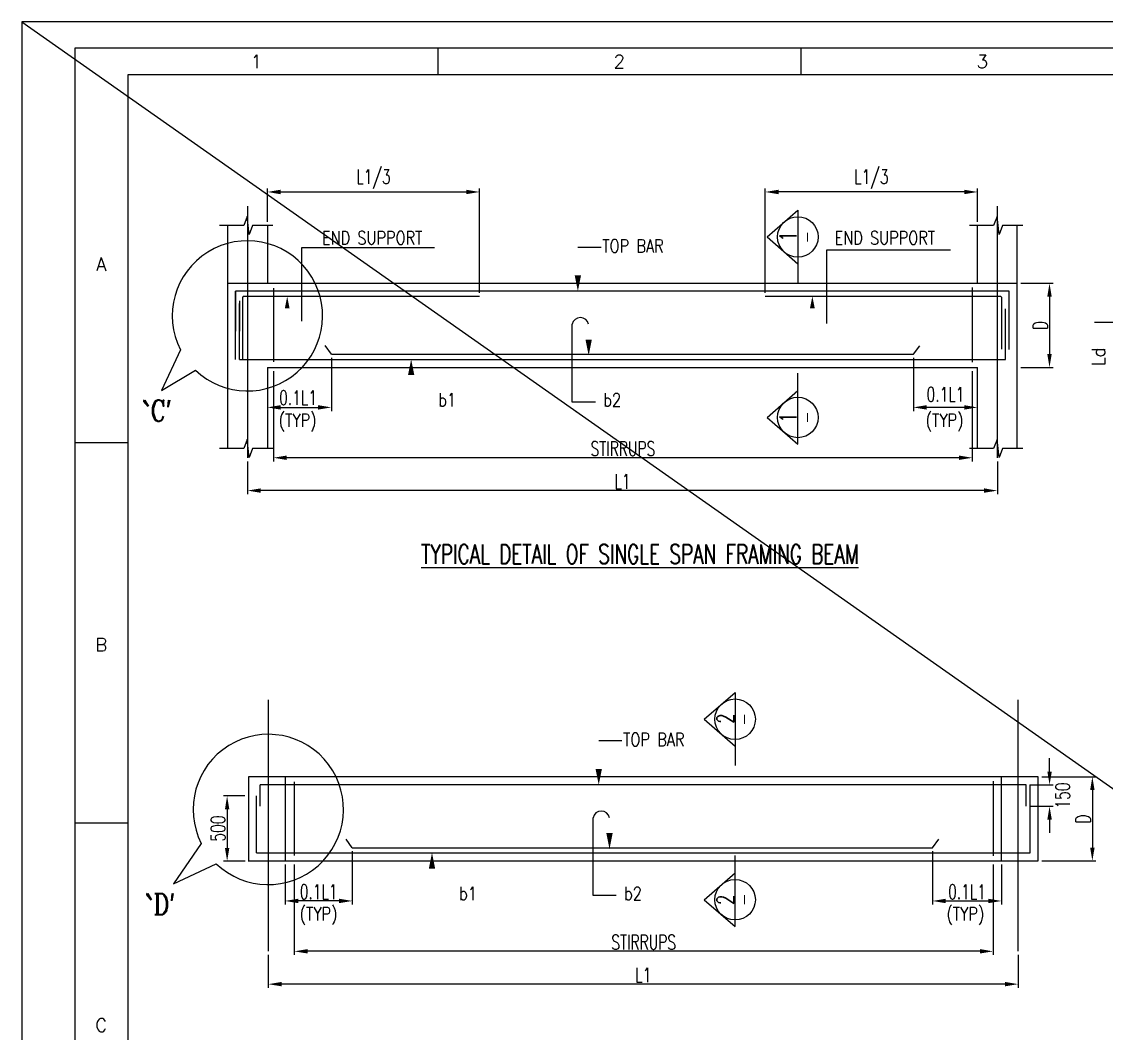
# Model space of a CAD drawing. Extents: x 489124 to 794428, y -356295 to -29813.
# Drawn here: x 615653 to 638138, y -50800 to -29813 of the extents above; entities that cross this region are included whole.
import ezdxf
from ezdxf.enums import TextEntityAlignment as Align
from ezdxf.lldxf.tags import DXFTag

# ---------------------------------------------------------------- set-up
doc = ezdxf.new("R2010")
doc.units = 0
doc.header["$LTSCALE"] = 500
doc.header["$MEASUREMENT"] = 0
doc.layers.get('DEFPOINTS').update_dxf_attribs({"color": 4})
for name, color, linetype in [('07', 5, 'Continuous'), ('08', 4, 'Continuous'), ('09', 6, 'Continuous'), ('BRAKE LINE', 8, 'Continuous'), ('CEN', 8, 'CENTER'), ('COL', 1, 'Continuous'), ('DIM', 5, 'Continuous'), ('LINK', 2, 'Continuous'), ('PNA', 10, 'Continuous'), ('REINFORCEMENT', 6, 'Continuous'), ('SEC-LINE', 2, 'Continuous'), ('ST', 6, 'Continuous'), ('STIRRUPS', 2, 'Continuous'), ('TXT', 4, 'Continuous')]:
    doc.layers.add(name, color=color, linetype=linetype)
for name, color, linetype, lineweight in [('GRID TEXT', 6, 'Continuous', 15), ('HEADING-TXT', 1, 'Continuous', 25), ('SECT-TXT', 6, 'Continuous', 20)]:
    doc.layers.add(name, color=color, linetype=linetype, lineweight=lineweight)
doc.styles.add('ROMANC', font='romanc.shx', dxfattribs={"width": 0.8, "height": 250})
doc.styles.add('ROMANS', font='r.shx', dxfattribs={"width": 0.7, "bigfont": 'bigfont.shx'})
doc.styles.add('ROMENT', font='r.shx', dxfattribs={"bigfont": 'bigfont.shx'})
tags = doc.linetypes.add('CENTER', pattern=[2, 1.25, -0.25, 0.25, -0.25]).pattern_tags.tags
tags[10:11] = [DXFTag(74, 4), DXFTag(75, 0), DXFTag(340, '0'), DXFTag(46, 1.0), DXFTag(50, 0.0), DXFTag(44, 0.0), DXFTag(45, 0.0)]
tags[8:9] = [DXFTag(74, 4), DXFTag(75, 0), DXFTag(340, '0'), DXFTag(46, 1.0), DXFTag(50, 0.0), DXFTag(44, 0.0), DXFTag(45, 0.0)]
tags[6:7] = [DXFTag(74, 4), DXFTag(75, 0), DXFTag(340, '0'), DXFTag(46, 1.0), DXFTag(50, 0.0), DXFTag(44, 0.0), DXFTag(45, 0.0)]
tags[4:5] = [DXFTag(74, 4), DXFTag(75, 0), DXFTag(340, '0'), DXFTag(46, 1.0), DXFTag(50, 0.0), DXFTag(44, 0.0), DXFTag(45, 0.0)]
doc.dimstyles.new('Copy of INT2TIMES', dxfattribs={"dimtxt": 300, "dimasz": 275, "dimexe": 75, "dimexo": 75, "dimgap": 40, "dimtad": 1, "dimdec": 0, "dimlfac": 0.5, "dimrnd": 5, "dimzin": 0, "dimdsep": 46, "dimtxsty": 'ROMANS', "dimcen": -1, "dimclrd": 5, "dimclre": 5, "dimclrt": 4, "dimadec": 0, "dimazin": 0, "dimtfac": 1, "dimtdec": 0, "dimtix": 1, "dimtofl": 0, "dimtmove": 2, "dimatfit": 3, "dimfxl": 0, "dimtolj": 1, "dimtzin": 0, "dimarcsym": 0})

# ---------------------------------------------------------------- blocks, each defined once
blk = doc.blocks.new('*D476')
at = {"layer": 'DEFPOINTS', "color": 0, "ltscale": 2}
for p in [(620873, -36985), (635360, -36985), (620873, -38860)]:
    blk.add_point(p, dxfattribs=at)
at = {"layer": 'DIM', "color": 5, "lineweight": -2, "ltscale": 2}
for p, q in [((620873, -37060), (620873, -38935)), ((635360, -37060), (635360, -38935)), ((635085, -38860), (621148, -38860))]:
    blk.add_line(p, q, dxfattribs=at)
at = {"layer": 'DIM', "color": 5, "ltscale": 2}
for points in [[(621148, -38814), (621148, -38905), (620873, -38860)], [(635085, -38814), (635085, -38905), (635360, -38860)]]:
    blk.add_solid(points, dxfattribs=at)
at = {"layer": 'DIM', "color": 4, "ltscale": 2, "insert": (628116, -38670), "char_height": 300, "attachment_point": 5, "style": 'ROMANS'}
blk.add_mtext('\\A1;STIRRUPS', dxfattribs=at)
blk = doc.blocks.new('*D477')
at = {"layer": 'DEFPOINTS', "color": 0, "ltscale": 2}
for p in [(620333, -38860), (635880, -38860), (620333, -39541)]:
    blk.add_point(p, dxfattribs=at)
at = {"layer": 'DIM', "color": 5, "lineweight": -2, "ltscale": 2}
for p, q in [((620333, -38935), (620333, -39616)), ((635880, -38935), (635880, -39616)), ((635605, -39541), (620608, -39541))]:
    blk.add_line(p, q, dxfattribs=at)
at = {"layer": 'DIM', "color": 5, "ltscale": 2}
for points in [[(620608, -39495), (620608, -39586), (620333, -39541)], [(635605, -39495), (635605, -39586), (635880, -39541)]]:
    blk.add_solid(points, dxfattribs=at)
at = {"layer": 'DIM', "color": 4, "ltscale": 2, "insert": (628107, -39351), "char_height": 300, "attachment_point": 5, "style": 'ROMANS'}
blk.add_mtext('\\A1;L1', dxfattribs=at)
blk = doc.blocks.new('*D478')
at = {"layer": 'DEFPOINTS', "color": 0, "ltscale": 2}
for p in [(622073, -36710), (620746, -37815), (622073, -37815)]:
    blk.add_point(p, dxfattribs=at)
at = {"layer": 'DIM', "color": 5, "lineweight": -2, "ltscale": 2}
for p, q in [((622073, -36785), (622073, -37890)), ((621021, -37815), (621798, -37815))]:
    blk.add_line(p, q, dxfattribs=at)
at = {"layer": 'DIM', "color": 5, "ltscale": 2}
for points in [[(621021, -37769), (621021, -37861), (620746, -37815)], [(621798, -37769), (621798, -37861), (622073, -37815)]]:
    blk.add_solid(points, dxfattribs=at)
at = {"layer": 'DIM', "color": 4, "ltscale": 2, "insert": (621383, -37615), "char_height": 300, "attachment_point": 5, "style": 'ROMANS'}
blk.add_mtext('\\A1;0.1L1', dxfattribs=at)
blk = doc.blocks.new('*D479')
at = {"layer": 'DEFPOINTS', "color": 0, "ltscale": 2}
for p in [(636293, -35241), (636293, -36985), (636961, -36985)]:
    blk.add_point(p, dxfattribs=at)
at = {"layer": 'DIM', "color": 5, "lineweight": -2, "ltscale": 2}
for p, q in [((636368, -35241), (637036, -35241)), ((636961, -35516), (636961, -36710)), ((636368, -36985), (637036, -36985))]:
    blk.add_line(p, q, dxfattribs=at)
at = {"layer": 'DIM', "color": 5, "ltscale": 2}
for points in [[(636915, -35516), (637006, -35516), (636961, -35241)], [(636915, -36710), (637006, -36710), (636961, -36985)]]:
    blk.add_solid(points, dxfattribs=at)
at = {"layer": 'DIM', "color": 4, "ltscale": 2, "insert": (636771, -36113), "char_height": 300, "attachment_point": 5, "rotation": 90, "style": 'ROMANS'}
blk.add_mtext('\\A1;D', dxfattribs=at)
blk = doc.blocks.new('*D480')
at = {"layer": 'DEFPOINTS', "color": 0, "ltscale": 2}
for p in [(625146, -33346), (620746, -34041), (625146, -35516)]:
    blk.add_point(p, dxfattribs=at)
at = {"layer": 'DIM', "color": 5, "lineweight": -2, "ltscale": 2}
for p, q in [((620746, -33966), (620746, -33271)), ((625146, -35441), (625146, -33271)), ((621021, -33346), (624871, -33346))]:
    blk.add_line(p, q, dxfattribs=at)
at = {"layer": 'DIM', "color": 5, "ltscale": 2}
for points in [[(621021, -33300), (621021, -33392), (620746, -33346)], [(624871, -33300), (624871, -33392), (625146, -33346)]]:
    blk.add_solid(points, dxfattribs=at)
at = {"layer": 'DIM', "color": 4, "ltscale": 2, "insert": (622946, -33078), "char_height": 300, "attachment_point": 5, "style": 'ROMANS'}
blk.add_mtext('\\A1;L1/3', dxfattribs=at)
blk = doc.blocks.new('*D481')
at = {"layer": 'DEFPOINTS', "color": 0, "ltscale": 2}
for p in [(631068, -33346), (635468, -34041), (631068, -35516)]:
    blk.add_point(p, dxfattribs=at)
at = {"layer": 'DIM', "color": 5, "lineweight": -2, "ltscale": 2}
for p, q in [((631068, -35441), (631068, -33271)), ((635468, -33966), (635468, -33271)), ((635193, -33346), (631343, -33346))]:
    blk.add_line(p, q, dxfattribs=at)
at = {"layer": 'DIM', "color": 5, "ltscale": 2}
for points in [[(631343, -33300), (631343, -33392), (631068, -33346)], [(635193, -33300), (635193, -33392), (635468, -33346)]]:
    blk.add_solid(points, dxfattribs=at)
at = {"layer": 'DIM', "color": 4, "ltscale": 2, "insert": (633268, -33078), "char_height": 300, "attachment_point": 5, "style": 'ROMANS'}
blk.add_mtext('\\A1;L1/3', dxfattribs=at)
blk = doc.blocks.new('*D485')
at = {"layer": 'DEFPOINTS', "color": 0, "ltscale": 2}
for p in [(621305, -47224), (635792, -47224), (621305, -49099)]:
    blk.add_point(p, dxfattribs=at)
at = {"layer": 'DIM', "color": 5, "lineweight": -2, "ltscale": 2}
for p, q in [((621305, -47299), (621305, -49174)), ((635792, -47299), (635792, -49174)), ((635517, -49099), (621580, -49099))]:
    blk.add_line(p, q, dxfattribs=at)
at = {"layer": 'DIM', "color": 5, "ltscale": 2}
for points in [[(621580, -49053), (621580, -49144), (621305, -49099)], [(635517, -49053), (635517, -49144), (635792, -49099)]]:
    blk.add_solid(points, dxfattribs=at)
at = {"layer": 'DIM', "color": 4, "ltscale": 2, "insert": (628548, -48909), "char_height": 300, "attachment_point": 5, "style": 'ROMANS'}
blk.add_mtext('\\A1;STIRRUPS', dxfattribs=at)
blk = doc.blocks.new('*D486')
at = {"layer": 'DEFPOINTS', "color": 0, "ltscale": 2}
for p in [(620766, -49099), (636312, -49099), (620766, -49780)]:
    blk.add_point(p, dxfattribs=at)
at = {"layer": 'DIM', "color": 5, "lineweight": -2, "ltscale": 2}
for p, q in [((620766, -49174), (620766, -49855)), ((636312, -49174), (636312, -49855)), ((636037, -49780), (621041, -49780))]:
    blk.add_line(p, q, dxfattribs=at)
at = {"layer": 'DIM', "color": 5, "ltscale": 2}
for points in [[(621041, -49734), (621041, -49825), (620766, -49780)], [(636037, -49734), (636037, -49825), (636312, -49780)]]:
    blk.add_solid(points, dxfattribs=at)
at = {"layer": 'DIM', "color": 4, "ltscale": 2, "insert": (628539, -49590), "char_height": 300, "attachment_point": 5, "style": 'ROMANS'}
blk.add_mtext('\\A1;L1', dxfattribs=at)
blk = doc.blocks.new('*D487')
at = {"layer": 'DEFPOINTS', "color": 0, "ltscale": 2}
for p in [(636725, -45480), (636725, -47224), (637849, -47224)]:
    blk.add_point(p, dxfattribs=at)
at = {"layer": 'DIM', "color": 5, "lineweight": -2, "ltscale": 2}
for p, q in [((636800, -45480), (637924, -45480)), ((637849, -45755), (637849, -46949)), ((636800, -47224), (637924, -47224))]:
    blk.add_line(p, q, dxfattribs=at)
at = {"layer": 'DIM', "color": 5, "ltscale": 2}
for points in [[(637803, -45755), (637895, -45755), (637849, -45480)], [(637803, -46949), (637895, -46949), (637849, -47224)]]:
    blk.add_solid(points, dxfattribs=at)
at = {"layer": 'DIM', "color": 4, "ltscale": 2, "insert": (637659, -46352), "char_height": 300, "attachment_point": 5, "rotation": 90, "style": 'ROMANS'}
blk.add_mtext('\\A1;D', dxfattribs=at)
blk = doc.blocks.new('*D535')
at = {"layer": 'DEFPOINTS', "color": 0, "ltscale": 2}
for p in [(636477, -45645), (636962, -45645), (636477, -46091)]:
    blk.add_point(p, dxfattribs=at)
at = {"layer": 'DIM', "color": 5, "lineweight": -2, "ltscale": 2}
for p, q in [((636962, -45370), (636962, -45095)), ((636552, -45645), (637037, -45645)), ((636552, -46091), (637037, -46091)), ((636962, -46366), (636962, -46641))]:
    blk.add_line(p, q, dxfattribs=at)
at = {"layer": 'DIM', "color": 5, "ltscale": 2}
for points in [[(636916, -45370), (637008, -45370), (636962, -45645)], [(636916, -46366), (637008, -46366), (636962, -46091)]]:
    blk.add_solid(points, dxfattribs=at)
at = {"layer": 'DIM', "color": 4, "ltscale": 2, "insert": (637233, -45868), "char_height": 300, "attachment_point": 5, "rotation": 90, "style": 'ROMANS'}
blk.add_mtext('\\A1;150', dxfattribs=at)
blk = doc.blocks.new('*D489')
at = {"layer": 'DEFPOINTS', "color": 0, "ltscale": 2}
for p in [(620353, -45876), (619912, -47229), (620362, -47229)]:
    blk.add_point(p, dxfattribs=at)
at = {"layer": 'DIM', "color": 5, "lineweight": -2, "ltscale": 2}
for p, q in [((620278, -45876), (619837, -45876)), ((619912, -46151), (619912, -46954)), ((620287, -47229), (619837, -47229))]:
    blk.add_line(p, q, dxfattribs=at)
at = {"layer": 'DIM', "color": 5, "ltscale": 2}
for points in [[(619867, -46151), (619958, -46151), (619912, -45876)], [(619867, -46954), (619958, -46954), (619912, -47229)]]:
    blk.add_solid(points, dxfattribs=at)
at = {"layer": 'DIM', "color": 4, "ltscale": 2, "insert": (619722, -46553), "char_height": 300, "attachment_point": 5, "rotation": 90, "style": 'ROMANS'}
blk.add_mtext('\\A1;500', dxfattribs=at)
blk = doc.blocks.new('*D490')
at = {"layer": 'DEFPOINTS', "color": 0, "ltscale": 2}
for p in [(634140, -36710), (634140, -37815), (635468, -37815)]:
    blk.add_point(p, dxfattribs=at)
at = {"layer": 'DIM', "color": 5, "lineweight": -2, "ltscale": 2}
for p, q in [((634140, -36785), (634140, -37890)), ((635193, -37815), (634415, -37815))]:
    blk.add_line(p, q, dxfattribs=at)
at = {"layer": 'DIM', "color": 5, "ltscale": 2}
for points in [[(634415, -37769), (634415, -37861), (634140, -37815)], [(635193, -37769), (635193, -37861), (635468, -37815)]]:
    blk.add_solid(points, dxfattribs=at)
at = {"layer": 'DIM', "color": 4, "ltscale": 2, "insert": (634804, -37546), "char_height": 300, "attachment_point": 5, "style": 'ROMANS'}
blk.add_mtext('\\A1;0.1L1', dxfattribs=at)
blk = doc.blocks.new('*D492')
at = {"layer": 'DEFPOINTS', "color": 0, "ltscale": 2}
for p in [(622506, -46949), (621112, -47224), (621112, -48054)]:
    blk.add_point(p, dxfattribs=at)
at = {"layer": 'DIM', "color": 5, "lineweight": -2, "ltscale": 2}
for p, q in [((622506, -47024), (622506, -48129)), ((621112, -47299), (621112, -48129)), ((622231, -48054), (621387, -48054))]:
    blk.add_line(p, q, dxfattribs=at)
at = {"layer": 'DIM', "color": 5, "ltscale": 2}
for points in [[(621387, -48008), (621387, -48100), (621112, -48054)], [(622231, -48008), (622231, -48100), (622506, -48054)]]:
    blk.add_solid(points, dxfattribs=at)
at = {"layer": 'DIM', "color": 4, "ltscale": 2, "insert": (621809, -47864), "char_height": 300, "attachment_point": 5, "style": 'ROMANS'}
blk.add_mtext('\\A1;{\\A1;0.1L1}', dxfattribs=at)
blk = doc.blocks.new('*D493')
at = {"layer": 'DEFPOINTS', "color": 0, "ltscale": 2}
for p in [(634535, -46949), (635966, -47224), (635966, -48054)]:
    blk.add_point(p, dxfattribs=at)
at = {"layer": 'DIM', "color": 5, "lineweight": -2, "ltscale": 2}
for p, q in [((634535, -47024), (634535, -48129)), ((635966, -47299), (635966, -48129)), ((634810, -48054), (635691, -48054))]:
    blk.add_line(p, q, dxfattribs=at)
at = {"layer": 'DIM', "color": 5, "ltscale": 2}
for points in [[(634810, -48008), (634810, -48100), (634535, -48054)], [(635691, -48008), (635691, -48100), (635966, -48054)]]:
    blk.add_solid(points, dxfattribs=at)
at = {"layer": 'DIM', "color": 4, "ltscale": 2, "insert": (635250, -47864), "char_height": 300, "attachment_point": 5, "style": 'ROMANS'}
blk.add_mtext('\\A1;{\\A1;0.1L1}', dxfattribs=at)
blk = doc.blocks.new('A1')
at = {"flags": 128}
blk.add_lwpolyline([(0, 0), (82779, 0), (82779, 58231), (0, 58231)], close=True, dxfattribs=at)
at = {"layer": 'PNA'}
for p, q in [((7718, 57739), (7718, 57247)), ((14453, 57739), (14453, 57247)), ((984, 50420), (1969, 50420)), ((984, 43358), (1969, 43358))]:
    blk.add_line(p, q, dxfattribs=at)
at = {"layer": 'PNA', "color": 1}
for points in [[(984, 492), (82287, 492), (82287, 57739), (984, 57739)], [(1969, 984), (81794, 984), (81794, 57247), (1969, 57247)]]:
    blk.add_lwpolyline(points, close=True, dxfattribs=at)
at = {"layer": 'PNA', "style": 'ROMANS'}
for s, p in [('1', (4352, 57493)), ('2', (11086, 57493)), ('3', (17821, 57493)), ('A', (1476, 53728)), ('B', (1476, 46666)), ('C', (1476, 39604))]:
    blk.add_text(s, height=246, dxfattribs=at).set_placement(p, align=Align.MIDDLE)

msp = doc.modelspace()

# ---------------------------------------------------------------- linework, layer by layer
at = {"layer": '07', "elevation": 0, "flags": 128}
for points in [[(627407.025, -36087.35, 0, 0, 0), (627407.025, -36737.207, 0, 132, 0), (627407.025, -36407.426, 132, 132, 0)], [(627839.154, -46326.328, 0, 0, 0), (627839.154, -46976.185, 0, 132, 0), (627839.154, -46646.404, 132, 132, 0)]]:
    msp.add_lwpolyline(points, format="xyseb", dxfattribs=at)
at = {"layer": '08'}
for p, q in [((636292.679, -35241.425), (619920.874, -35241.425)), ((620745.874, -36984.707), (635467.679, -36984.707)), ((636724.808, -45480.404), (620353.003, -45480.404)), ((621112.003, -45480.404), (621112.003, -47223.685)), ((635965.808, -47223.685), (635965.808, -45480.404)), ((620353.003, -47223.685), (621112.003, -47223.685)), ((620353.003, -47228.921), (620361.837, -47228.921)), ((621112.003, -47223.685), (635965.808, -47223.685)), ((635965.808, -47223.685), (636724.808, -47223.685))]:
    msp.add_line(p, q, dxfattribs=at)
at = {"layer": 'BRAKE LINE', "ltscale": 2, "elevation": 0}
for points in [[(620862.889, -34040.505), (620440.76, -34040.505), (620368.689, -34225.735), (620327.506, -33855.274), (620255.435, -34040.505), (619756.087, -34040.505)], [(636409.694, -34040.505), (635987.565, -34040.505), (635915.494, -34225.735), (635874.311, -33855.274), (635802.24, -34040.505), (635302.892, -34040.505)], [(620862.889, -38665.794), (620440.76, -38665.794), (620368.689, -38851.024), (620327.506, -38480.563), (620255.435, -38665.794), (619756.087, -38665.794)], [(636409.694, -38665.794), (635987.565, -38665.794), (635915.494, -38851.024), (635874.311, -38480.563), (635802.24, -38665.794), (635302.892, -38665.794)]]:
    msp.add_lwpolyline(points, dxfattribs=at)
at = {"layer": 'CEN'}
for p, q in [((620333.374, -33641.873), (620333.374, -38859.569)), ((635880.179, -38859.569), (635880.179, -33641.873)), ((620765.503, -43880.851), (620765.503, -49098.547)), ((636312.308, -49098.547), (636312.308, -43880.851))]:
    msp.add_line(p, q, dxfattribs=at)
at = {"layer": 'COL', "ltscale": 2}
for p, q in [((620745.874, -34040.505), (620745.874, -35241.425)), ((635467.679, -35241.425), (635467.679, -34057.347)), ((636292.679, -38665.794), (636292.679, -34057.347)), ((620745.874, -36984.707), (620745.874, -38665.794)), ((635467.679, -38665.794), (635467.679, -36984.707)), ((636724.808, -47223.685), (636724.808, -45480.404))]:
    msp.add_line(p, q, dxfattribs=at)
at = {"layer": 'COL', "ltscale": 2, "elevation": 0}
for points in [[(619920.874, -34040.505), (619920.874, -38665.794)], [(620353.003, -45480.404), (620353.003, -47223.685)]]:
    msp.add_lwpolyline(points, dxfattribs=at)
at = {"layer": 'DIM', "color": 2}
msp.add_line((615653.425, -29813.211), (708159.122, -94887), dxfattribs=at)
at = {"layer": 'DIM', "ltscale": 2}
for p, q in [((621460.992, -34497.904), (624209.936, -34497.904)), ((621460.992, -36025.252), (621460.992, -34497.904)), ((627663.503, -34495.883), (627183.209, -34495.883)), ((632347.406, -36072.068), (632347.406, -34544.72)), ((632347.406, -34544.72), (634909.346, -34544.72)), ((627065.373, -37703.694), (627065.373, -36087.35)), ((638877.848, -36051.433), (637895.723, -36051.433)), ((618553.751, -37461.851), (619256.037, -37042.103)), ((627545.667, -37703.694), (627065.373, -37703.694)), ((628095.632, -44734.861), (627615.338, -44734.861)), ((627497.501, -47942.672), (627497.501, -46326.328)), ((618797.536, -47700.829), (619688.166, -47281.082)), ((627977.796, -47942.672), (627497.501, -47942.672))]:
    msp.add_line(p, q, dxfattribs=at)
at = {"layer": 'DIM'}
for p, q in [((618944.196, -36622.171), (618553.751, -37461.851)), ((619376.325, -46861.15), (618797.536, -47700.829))]:
    msp.add_line(p, q, dxfattribs=at)
at = {"layer": 'DIM', "ltscale": 2, "elevation": 0, "flags": 128}
for points in [[(627183.209, -34495.883, 0, 0, 0), (627183.209, -35406.425, 0, 132, 0), (627183.209, -35076.644, 132, 132, 0)], [(621460.992, -36025.252, 0, 0, 0), (621157.972, -36025.252, 0, 0, 0), (621157.972, -35514.796, 0, 99, 0), (621157.972, -35762.132, 99, 99, 0)], [(632347.406, -36072.068, 0, 0, 0), (632044.385, -36072.068, 0, 0, 0), (632044.385, -35512.112, 0, 99, 0), (632044.385, -35759.448, 99, 99, 0)], [(624207.866, -37703.694, 0, 0, 0), (623727.572, -37703.694, 0, 0, 0), (623727.572, -36816.286, 0, 132, 0), (623727.572, -37146.067, 132, 132, 0)], [(627615.338, -44734.861, 0, 0, 0), (627615.338, -45645.404, 0, 132, 0), (627615.338, -45315.623, 132, 132, 0)], [(624639.995, -47942.672, 0, 0, 0), (624159.7, -47942.672, 0, 0, 0), (624159.7, -47055.264, 0, 132, 0), (624159.7, -47385.045, 132, 132, 0)]]:
    msp.add_lwpolyline(points, format="xyseb", dxfattribs=at)
at = {"layer": 'DIM', "ltscale": 2}
for centre, radius, start, end in [((620333.374, -35916.321), 1558.217, 226.2597038, 206.9354204), ((627236.199, -36126.455), 175.245, 12.893919, 167.106081), ((620765.503, -46155.299), 1558.217, 226.2597038, 206.9354204), ((627668.327, -46365.434), 175.245, 12.893919, 167.106081)]:
    msp.add_arc(centre, radius, start, end, dxfattribs=at)
at = {"layer": 'LINK'}
for p, q in [((635360.033, -35330.196), (635360.033, -36879.182)), ((635792.161, -45569.175), (635792.161, -47118.16))]:
    msp.add_line(p, q, dxfattribs=at)
at = {"layer": 'REINFORCEMENT', "linetype": 'Continuous'}
for p, q in [((636127.679, -35406.425), (620085.874, -35406.425)), ((620085.874, -36819.707), (620085.874, -35406.425)), ((620235.474, -36819.707), (620235.474, -35525.225)), ((625145.874, -35516.425), (620244.274, -35516.425)), ((635953.879, -35516.425), (631067.679, -35516.425)), ((635962.679, -35525.225), (635962.679, -36609.904)), ((636127.679, -36617.318), (636127.679, -35406.425)), ((620168.374, -36819.707), (620168.374, -35659.031)), ((636045.179, -36819.707), (636045.179, -35767.413)), ((622073.373, -36709.707), (621947.873, -36529.927)), ((634140.18, -36709.707), (634271.939, -36534.462)), ((620168.374, -36819.707), (636045.179, -36819.707)), ((622073.373, -36709.707), (634140.18, -36709.707)), ((620600.503, -46090.983), (620600.503, -45645.404)), ((636477.308, -46090.983), (636477.308, -45645.404)), ((636559.808, -47058.685), (636559.808, -45645.404)), ((620518.003, -47058.685), (620518.003, -45876.404)), ((622505.502, -46948.685), (622380.002, -46768.905)), ((622505.502, -46948.685), (634534.502, -46948.685)), ((634534.502, -46948.685), (634666.261, -46773.441)), ((620518.003, -47058.685), (636559.808, -47058.685))]:
    msp.add_line(p, q, dxfattribs=at)
at = {"layer": 'REINFORCEMENT', "linetype": 'Continuous', "elevation": 0}
for points in [[(620085.874, -35406.425), (620085.874, -36231.425)], [(620168.374, -35606.518), (620168.374, -36231.425)], [(636477.308, -45645.404), (620600.503, -45645.404), (620600.503, -45645.404)]]:
    msp.add_lwpolyline(points, dxfattribs=at)
at = {"layer": 'REINFORCEMENT', "linetype": 'Continuous'}
msp.add_arc((635953.879, -35525.225), 8.8, 0, 90, dxfattribs=at)
at = {"layer": 'SEC-LINE'}
for p, q in [((631104.08, -34279.276), (631743.5, -33722.007)), ((631743.5, -33722.007), (631743.5, -35241.425)), ((631104.08, -34279.276), (631743.5, -34836.544)), ((631743.5, -38581.034), (631743.5, -37106.606)), ((631104.08, -38023.766), (631743.5, -37466.498)), ((631104.08, -38023.766), (631743.5, -38581.034)), ((629802.851, -44283.881), (630442.271, -43726.613)), ((630442.271, -43726.613), (630442.271, -45246.031)), ((629802.851, -44283.881), (630442.271, -44841.149)), ((630442.271, -48585.64), (630442.271, -47111.211)), ((629802.851, -48028.372), (630442.271, -47471.104)), ((629802.851, -48028.372), (630442.271, -48585.64))]:
    msp.add_line(p, q, dxfattribs=at)
for centre in [(631743.5, -34279.276), (631743.5, -38023.766), (630442.271, -44283.881), (630442.271, -48028.372)]:
    msp.add_circle(centre, 420.11, dxfattribs=at)
at = {"layer": 'SECT-TXT'}
for p, q in [((631940.36, -34371.574), (631940.36, -34190.298)), ((631940.36, -37931.468), (631940.36, -38112.743)), ((630639.13, -44376.179), (630639.13, -44194.904)), ((630639.13, -47936.073), (630639.13, -48117.349))]:
    msp.add_line(p, q, dxfattribs=at)
at = {"layer": 'ST'}
msp.add_arc((620244.274, -35525.225), 8.8, 90, 180, dxfattribs=at)
at = {"layer": 'STIRRUPS'}
for p, q in [((620872.688, -35341.025), (620872.688, -36869.229)), ((621304.816, -45580.003), (621304.816, -47108.207))]:
    msp.add_line(p, q, dxfattribs=at)

# ---------------------------------------------------------------- block references
at = {"xscale": 1.117505755195042, "yscale": 1.117505755195042, "zscale": 1.117505755195042}
msp.add_blockref('A1', (615653.425, -94887), dxfattribs=at)

# ---------------------------------------------------------------- texts
at = {"layer": '09', "color": 2, "style": 'ROMANC', "width": 0.8}
for s, p in [("`C'", (618450.215, -37883.307)), ("`D'", (618517.98, -48122.285))]:
    msp.add_text(s, height=440, dxfattribs=at).set_placement(p, align=Align.MIDDLE)
at = {"layer": 'GRID TEXT', "style": 'ROMANS', "width": 0.7}
for s, p in [('1', (631717.094, -34266.716)), ('1', (631717.094, -38026.378)), ('2', (630415.865, -44271.321)), ('2', (630415.865, -48030.984))]:
    msp.add_text(s, height=350, rotation=90, dxfattribs=at).set_placement(p, align=Align.CENTER)
at = {"layer": 'HEADING-TXT', "color": 6, "style": 'ROMANS', "width": 0.7}
msp.add_text('%%UTYPICAL DETAIL OF SINGLE SPAN FRAMING BEAM', height=400, dxfattribs=at).set_placement((623932.216, -41058.548))
at = {"layer": 'TXT', "style": 'ROMENT', "width": 0.8}
for s, p in [('END SUPPORT', (621877.131, -34436.631)), ('END SUPPORT', (632505.09, -34436.631)), ('TOP BAR', (627688.986, -34603.831)), ('b1', (624290.208, -37797.262)), ('b2', (627711.006, -37797.262)), ('(TYP)', (620981.389, -38220.301)), ('(TYP)', (634392.898, -38220.301)), ('TOP BAR', (628121.115, -44842.81)), ('b1', (624722.337, -48036.24)), ('b2', (628143.135, -48036.24)), ('(TYP)', (621415.207, -48459.279)), ('(TYP)', (634824.509, -48459.279))]:
    msp.add_text(s, height=275, dxfattribs=at).set_placement(p)
at = {"layer": 'TXT', "style": 'ROMANS', "width": 0.9}
msp.add_text('Ld', height=275, rotation=90, dxfattribs=at).set_placement((637975.841, -36764.973), align=Align.MIDDLE)

# ---------------------------------------------------------------- dimensions: what is measured, and where the dimension line sits
at = {"layer": 'DIM', "ltscale": 2}
for base, p1, p2, text, picture, middle in [((625145.874, -33346.333), (620745.874, -34040.505), (625145.874, -35516.425), 'L1/3', '*D480', (622945.874, -33077.762)), ((621112.003, -48053.902), (622505.502, -46948.685), (621112.003, -47223.685), '{\\A1;0.1L1}', '*D492', (621808.752, -47863.902))]:
    dim = msp.add_linear_dim(base=base, p1=p1, p2=p2, text=text, dimstyle='Copy of INT2TIMES', dxfattribs=at)
    dim.commit()
    dim.dimension.update_dxf_attribs({"geometry": picture, "text_midpoint": middle})
for base, p1, p2, angle, text, picture, middle in [((631067.679, -33346.333), (635467.679, -34040.505), (631067.679, -35516.425), 180, 'L1/3', '*D481', (633267.679, -33077.762)), ((636960.611, -36984.707), (636292.679, -35241.425), (636292.679, -36984.707), 270, 'D', '*D479', (636770.611, -36113.066)), ((620872.688, -38859.569), (635360.033, -36984.707), (620872.688, -36984.707), 180, 'STIRRUPS', '*D476', (628116.36, -38669.569)), ((620333.374, -39540.654), (635880.179, -38859.569), (620333.374, -38859.569), 180, 'L1', '*D477', (628106.777, -39350.654)), ((637849.207, -47223.685), (636724.808, -45480.404), (636724.808, -47223.685), 270, 'D', '*D487', (637659.207, -46352.045)), ((619912.346, -47228.921), (620353.003, -45876.404), (620361.837, -47228.921), 90, '500', '*D489', (619722.346, -46552.662)), ((635965.808, -48053.902), (634534.502, -46948.685), (635965.808, -47223.685), 180, '{\\A1;0.1L1}', '*D493', (635250.155, -47863.902)), ((621304.816, -49098.547), (635792.161, -47223.685), (621304.816, -47223.685), 180, 'STIRRUPS', '*D485', (628548.489, -48908.547)), ((620765.503, -49779.633), (636312.308, -49098.547), (620765.503, -49098.547), 180, 'L1', '*D486', (628538.905, -49589.633))]:
    dim = msp.add_linear_dim(base=base, p1=p1, p2=p2, angle=angle, text=text, dimstyle='Copy of INT2TIMES', dxfattribs=at)
    dim.commit()
    dim.dimension.update_dxf_attribs({"geometry": picture, "text_midpoint": middle})
dim = msp.add_linear_dim(base=(622073.373, -37814.924), p1=(620745.874, -37814.924), p2=(622073.373, -36709.707), text='0.1L1', dimstyle='Copy of INT2TIMES', dxfattribs=at)
dim.commit()
dim.dimension.update_dxf_attribs({"geometry": '*D478', "text_midpoint": (621382.744, -37614.924), "dimtype": 160})
for base, p1, p2, angle, text, picture, middle in [((634140.18, -37814.924), (635467.679, -37814.924), (634140.18, -36709.707), 180, '0.1L1', '*D490', (634803.93, -37545.589)), ((636962.207, -45645.404), (636477.308, -46090.983), (636477.308, -45645.404), 90, '150', '*D535', (637233.207, -45868.193))]:
    dim = msp.add_linear_dim(base=base, p1=p1, p2=p2, angle=angle, text=text, dimstyle='Copy of INT2TIMES', dxfattribs=at)
    dim.commit()
    dim.dimension.update_dxf_attribs({"geometry": picture, "text_midpoint": middle, "dimtype": 160})

doc.saveas('drawing.dxf')
